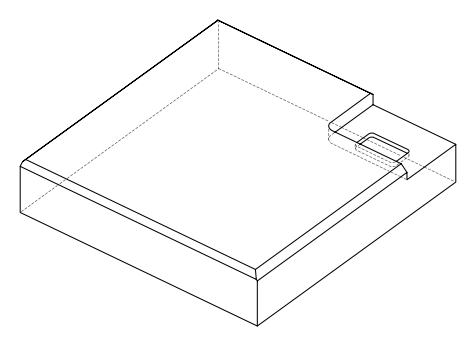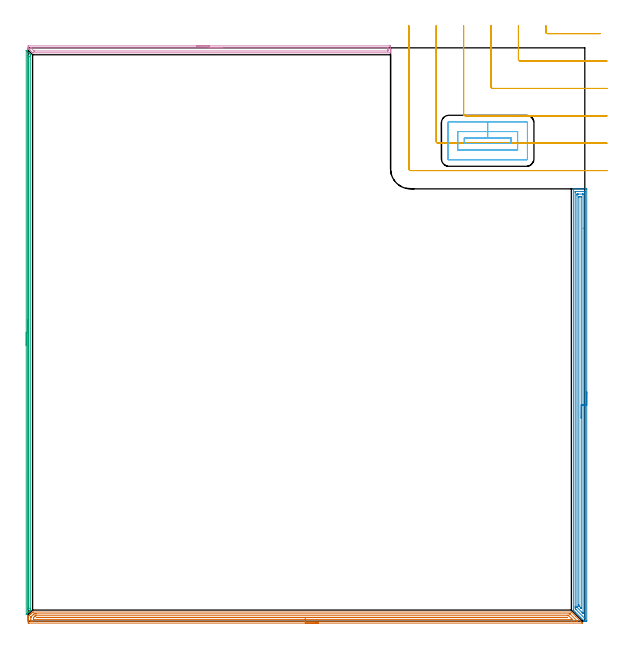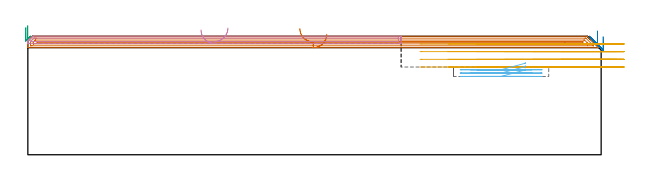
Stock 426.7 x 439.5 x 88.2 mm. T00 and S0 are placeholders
(PLAN: 6 operations, 2 tool changes, 46.8 min)
(1 AREA_MILL | FG_CHAMFER_SURFACE | UGT0205_001 | 13.58 min | 15418 mm3)
(2 AREA_MILL_1 | FG_CHAMFER_SURFACE_1 | UGT0205_001 | 10.73 min | 17627 mm3)
(3 AREA_MILL_2 | FG_CHAMFER_SURFACE_2 | UGT0205_001 | 7.01 min | 2678 mm3)
(4 AREA_MILL_3 | FG_CHAMFER_SURFACE_3 | UGT0205_001 | 4.62 min | 4161 mm3)
(5 MILL_CORNER_NOTCH_RECTANGULAR | CORNER_NOTCH_RECTANGULAR | UGT0201_006 | Follow Part, ap 7, ae 75% | 8.19 min | 366748 mm3)
(6 MILL_RECTANGULAR_POCKET | POCKET_RECTANGULAR_STRAIGHT | NXT0201_013 | Follow Part, ap 2.5, ae 75% | 2.62 min | 19547 mm3)
(TOOL UGT0205_001 | Chamfer Mill 20 x 3 x 45 deg. | D20 FL50 Z2)
(TOOL UGT0201_006 | End Mill 28 mm | D28 FL25 Z2)
(TOOL NXT0201_013 | ENDMILL 10mm | D10 FL30 Z4)
(OP 1 AREA_MILL)
G17 G21 G94 G90
T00 M6
G54
G17 G0 G90 X222.45 Y-1.5 S1061 M3
G43 Z98.2 H0
Z89.7
G94 G1 X222.412 Z88.828 F250.
X222.298 Z87.963
X222.109 Z87.112
X221.847 Z86.28
X221.513 Z85.474
X221.11 Z84.7
X220.642 Z83.964
X220.11 Z83.272
X219.521 Z82.629
X218.878 Z82.04
X218.186 Z81.508
X217.45 Z81.04
X216.676 Z80.637
X215.87 Z80.303
X215.038 Z80.041
X214.187 Z79.852
X213.322 Z79.738
X212.45 Z79.7
X0.624
X0.294 Y-1.497 Z79.701
X0.01 Y-1.493 Z79.703
X0. Y-1.176 Z80.02
Y0.569 Z81.763
Y1.096 Z82.292
Y1.441 Z82.637
Y1.968 Z83.164
Y2.314 Z83.509
Y3.277 Z84.477
X0.01 Y3.602 Z84.801
X0.026 Y3.622 Z84.821
X0.177 Y3.777 Z84.977
X0.747 Y4.349 Z85.546
X1.331 Y4.931 Z86.131
X1.911 Y5.512 Z86.71
X2.203 Y5.803 Z87.003
X2.859 Y6.459 Z87.658
X3.4 Y7.001 Z88.199
X4.138 Y7. Z88.2
X416.235
X416.387 Y7.004 Z88.195
X416.486 Y6.915 Z88.112
X419.778 Y3.622 Z84.822
X424.141 Y-0.74 Z80.456
X424.276 Y-0.875 Z80.323
X424.438 Y-1.037 Z80.161
X424.578 Y-1.176 Z80.02
X424.723 Y-1.322 Z79.876
X424.877 Y-1.476 Z79.722
X424.889 Y-1.496 Z79.701
X424.888 Y-1.499 Z79.699
X424.832 Y-1.5 Z79.7
X424.723
X212.45
Y-0.086 Z81.114
X3.082
X2.412 Y-0.084 Z81.116
X2.185 Y-0.083 Z81.117
X2.057 Y-0.079 Z81.121
X2.009 Y-0.071 Z81.129
X2.007 Y-0.044 Z81.156
X2.002 Y0.097 Z81.297
X2. Y0.569 Z81.769
Y0.971 Z82.171
Y2.715 Z83.915
X2.001 Y2.951 Z84.151
X2.005 Y3.068 Z84.268
X2.01 Y3.126 Z84.326
X2.015 Y3.154 Z84.354
X2.043 Y3.186 Z84.386
X2.222 Y3.371 Z84.571
X2.412 Y3.562 Z84.762
X2.663 Y3.813 Z85.013
X3.78 Y4.931 Z86.131
X3.988 Y5.137 Z86.337
X4.199 Y5.347 Z86.547
X4.435 Y5.573 Z86.773
X5.093 Y5.582 Z86.782
X5.317 Y5.584 Z86.784
X5.987 Y5.586 Z86.786
X6.21
X414.668 Y5.585 Z86.785
X415.338 Y5.58 Z86.78
X415.355 Y5.579 Z86.779
X415.375 Y5.564 Z86.764
X415.422 Y5.524 Z86.724
X415.511 Y5.438 Z86.638
X420.381 Y0.569 Z81.769
X420.701 Y0.248 Z81.448
X420.988 Y-0.048 Z81.152
X421.014 Y-0.076 Z81.124
X420.991 Y-0.079 Z81.121
X420.895 Y-0.082 Z81.118
X420.701 Y-0.085 Z81.115
X416.567 Y-0.086 Z81.114
X212.45
Y1.328 Z82.528
X4.314 Y1.329 Z82.529
X4.199 Y1.33 Z82.53
X4.084 Y1.333 Z82.533
X4.015 Y1.335 Z82.535
X4.01 Y1.377 Z82.577
X4.005 Y1.441 Z82.641
X4.001 Y1.635 Z82.835
Y2.314 Z83.514
X4.003 Y2.505 Z83.705
X4.01 Y2.699 Z83.899
X4.199 Y2.898 Z84.098
X4.344 Y3.045 Z84.245
X4.485 Y3.186 Z84.386
X5.227 Y3.928 Z85.128
X5.358 Y4.059 Z85.259
X5.428 Y4.126 Z85.326
X5.459 Y4.153 Z85.353
X5.473 Y4.162 Z85.362
X5.525 Y4.165 Z85.365
X5.755 Y4.17 Z85.37
X5.871 Y4.171 Z85.371
X413.551
X414.336 Y4.164 Z85.364
X414.359 Y4.141 Z85.341
X416.232 Y2.269 Z83.469
X417.056 Y1.441 Z82.641
X417.126 Y1.366 Z82.566
X417.138 Y1.335 Z82.535
X417.126 Y1.334 Z82.534
X416.347 Y1.329 Z82.529
X212.45 Y1.328 Z82.528
Y2.743 Z83.943
X7.32
X6.881 Y2.749 Z83.949
X6.774 Y2.752 Z83.952
X6.866 Y2.756 Z83.956
X6.881 Y2.757 Z83.957
X413.097 Y2.756 Z83.956
X413.111 Y2.755 Z83.955
X413.12 Y2.75 Z83.95
X413.109 Y2.745 Z83.945
X413.096 Y2.744 Z83.944
X399.732 Y2.743 Z83.943
X212.45
X211.578 Z83.981
X210.714 Z84.095
X209.862 Z84.283
X209.03 Z84.546
X208.224 Z84.88
X207.45 Z85.282
X206.714 Z85.751
X206.022 Z86.282
X205.379 Z86.872
X204.79 Z87.515
X204.259 Z88.207
X203.79 Z88.943
X203.387 Z89.716
X203.053 Z90.522
X202.791 Z91.354
X202.602 Z92.206
X202.488 Z93.071
X202.45 Z93.943
G0 Z98.2
M5
M2
(OP 2 AREA_MILL_1)
G17 G21 G94 G90
T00 M6
G54
G17 G0 G90 X428.2 Y175.7 S1061 M3
G43 Z98.2 H0
Z87.9
G94 G1 Y175.662 Z87.028 F250.
Y175.548 Z86.163
Y175.359 Z85.312
Y175.097 Z84.48
Y174.763 Z83.674
Y174.36 Z82.9
Y173.892 Z82.164
Y173.36 Z81.472
Y172.771 Z80.829
Y172.128 Z80.24
Y171.436 Z79.708
Y170.7 Z79.24
Y169.926 Z78.837
Y169.12 Z78.503
Y168.288 Z78.241
Y167.436 Z78.052
Y166.572 Z77.938
Y165.7 Z77.9
Y0.429
X428.196 Y0.159 Z77.904
X428.191 Y0.003 Z77.905
X428.165 Y0.001 Z77.931
X427.856 Y0. Z78.239
X427.235 Z78.865
X426.793 Z79.307
X426.537 Z79.556
X426.416 Y0.001 Z79.673
X426.397 Y0.01 Z79.693
X426.371 Y0.024 Z79.719
X426.279 Y0.119 Z79.817
X426.24 Y0.159 Z79.857
X419.561 Y6.838 Z86.538
X418.244 Y8.155 Z87.854
X418.209 Y8.19 Z87.89
X417.972 Y8.429 Z88.124
X417.903 Y8.505 Z88.189
X417.9 Y8.636 Z88.2
Y331.241
X417.902 Y331.39 Z88.188
X418.02 Y331.397 Z88.072
X418.145 Y331.4 Z87.954
X418.497 Z87.602
X419.118 Z86.977
X421.176 Z84.921
X421.739 Z84.355
X422.332 Z83.764
X427.856 Z78.241
X428.142 Y331.396 Z77.956
X428.192 Y331.39 Z77.905
X428.199 Y331.337 Z77.899
X428.2 Y330.795 Z77.9
Y165.7
X426.786 Z79.314
X426.785 Y2.39 Z79.315
X426.783 Y2.187 Z79.317
X426.78 Y2.088 Z79.32
X426.779 Y2.083 Z79.321
X426.764 Y2.093 Z79.336
X426.734 Y2.12 Z79.366
X426.46 Y2.39 Z79.64
X419.992 Y8.859 Z86.108
X419.328 Y9.529 Z86.772
X419.317 Y10.218 Z86.783
X419.316 Y10.421 Z86.784
X419.314 Y11.113 Z86.786
X419.315 Y328.809 Z86.785
X419.316 Y329.01 Z86.784
X419.32 Y329.355 Z86.78
X419.321 Y329.39 Z86.779
X419.382 Y329.393 Z86.718
X419.483 Y329.397 Z86.617
X419.611 Y329.4 Z86.489
X426.602 Y329.399 Z79.498
X426.739 Y329.393 Z79.361
X426.764 Y329.39 Z79.336
X426.779 Y329.382 Z79.321
X426.781 Y329.353 Z79.319
X426.784 Y329.212 Z79.316
X426.785 Y329.01 Z79.315
X426.786 Y328.318 Z79.314
Y165.7
X425.372 Z80.728
X425.371 Y6.712 Z80.729
X425.367 Y5.959 Z80.733
X425.366 Y5.954 Z80.734
X425.347 Y5.959 Z80.753
X425.235 Y6.068 Z80.866
X424.447 Y6.852 Z81.653
X420.866 Y10.434 Z85.234
X420.761 Y10.547 Z85.339
X420.737 Y10.573 Z85.363
X420.734 Y10.707 Z85.366
X420.731 Y10.894 Z85.369
X420.728 Y11.454 Z85.372
X420.729 Y326.473 Z85.371
X420.733 Y327.225 Z85.367
X420.734 Y327.359 Z85.366
X420.743 Y327.39 Z85.357
X420.781 Y327.393 Z85.319
X420.866 Y327.396 Z85.234
X421.569 Y327.4 Z84.531
X421.739 Z84.361
X425.064 Z81.036
X425.235 Y327.399 Z80.866
X425.291 Y327.398 Z80.809
X425.337 Y327.394 Z80.763
X425.361 Y327.391 Z80.739
X425.365 Y327.364 Z80.735
X425.369 Y327.225 Z80.731
X425.371 Y327.086 Z80.729
X425.372 Y301.234 Z80.728
Y165.7
X423.957 Z82.143
Y9.872
X423.956 Y9.83 Z82.144
X423.955 Y9.808 Z82.145
X423.932 Y9.827 Z82.168
X423.641 Y10.11 Z82.459
X423.487 Y10.262 Z82.613
X422.437 Y11.314 Z83.663
X422.253 Y11.508 Z83.847
X422.149 Y11.619 Z83.951
X422.147 Y11.675 Z83.953
X422.145 Y11.792 Z83.955
X422.143 Y12.206 Z83.957
Y12.687
Y325.028
X422.145 Y325.189 Z83.955
X422.148 Y325.317 Z83.952
X422.151 Y325.39 Z83.949
X422.653 Y325.4 Z83.447
X423.527 Z82.573
X423.895 Y325.393 Z82.205
X423.94 Y325.39 Z82.16
X423.951 Y325.385 Z82.149
X423.953 Y325.372 Z82.147
X423.956 Y325.32 Z82.144
X423.957 Y325.271 Z82.143
Y324.96
Y165.7
Y164.828 Z82.181
Y163.964 Z82.295
Y163.112 Z82.483
Y162.28 Z82.746
Y161.474 Z83.08
Y160.7 Z83.482
Y159.964 Z83.951
Y159.272 Z84.482
Y158.629 Z85.072
Y158.04 Z85.715
Y157.508 Z86.407
Y157.04 Z87.143
Y156.637 Z87.916
Y156.303 Z88.722
Y156.041 Z89.554
Y155.852 Z90.406
Y155.738 Z91.271
Y155.7 Z92.143
G0 Z98.2
M5
M2
(OP 3 AREA_MILL_2)
G17 G21 G94 G90
T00 M6
G54
G17 G0 G90 X-1.5 Y211.35 S1061 M3
G43 Z98.2 H0
Z94.8
G94 G1 Y211.388 Z93.928 F250.
Y211.502 Z93.064
Y211.691 Z92.212
Y211.953 Z91.38
Y212.287 Z90.574
Y212.69 Z89.8
Y213.159 Z89.064
Y213.69 Z88.372
Y214.279 Z87.729
Y214.922 Z87.14
Y215.614 Z86.608
Y216.35 Z86.14
Y217.124 Z85.737
Y217.93 Z85.403
Y218.762 Z85.141
Y219.614 Z84.952
Y220.478 Z84.838
Y221.35 Z84.8
X-1.499 Y437.583 Z84.799
X-1.495 Y437.584 Z84.803
X-1.485 Y437.583 Z84.813
X-1.426 Y437.526 Z84.873
X0.745 Y435.355 Z87.045
X1.077 Y435.025 Z87.373
X1.515 Y434.585 Z87.815
X1.791 Y434.309 Z88.088
X1.895 Y434.202 Z88.191
X1.896 Y434.188 Z88.193
X1.9 Y433.416 Z88.2
Y9.284
X1.896 Y8.512 Z88.193
X1.895 Y8.498 Z88.191
X1.791 Y8.391 Z88.088
X1.515 Y8.112 Z87.81
X1.345 Y7.944 Z87.643
X1.248 Y7.847 Z87.546
X0.346 Y6.945 Z86.644
X-0.441 Y6.158 Z85.858
X-1.346 Y5.254 Z84.954
X-1.493 Y5.119 Z84.806
X-1.5 Y5.263 Z84.8
Y221.35
X-0.086 Z86.214
X-0.085 Y433.416 Z86.215
X-0.083 Y433.645 Z86.217
X-0.081 Y433.701 Z86.219
X-0.08 Y433.715 Z86.22
X-0.069 Y433.707 Z86.231
X-0.014 Y433.658 Z86.286
X0.232 Y433.416 Z86.532
X0.435 Y433.207 Z86.735
X0.467 Y433.171 Z86.767
X0.479 Y433.148 Z86.779
X0.481 Y433.115 Z86.781
X0.484 Y432.97 Z86.784
X0.486 Y432.679 Z86.786
Y432.523
Y10.177
X0.485 Y10.037 Z86.785
X0.481 Y9.738 Z86.781
X0.479 Y9.59 Z86.779
X0.467 Y9.529 Z86.767
X0.434 Y9.492 Z86.734
X0.233 Y9.284 Z86.533
X0.07 Y9.122 Z86.37
X-0.007 Y9.048 Z86.293
X-0.071 Y8.99 Z86.229
X-0.079 Y9.121 Z86.221
X-0.082 Y9.284 Z86.218
X-0.085 Y9.741 Z86.215
X-0.086 Y10.021 Z86.214
Y221.35
Y222.222 Z86.252
Y223.087 Z86.366
Y223.938 Z86.555
Y224.77 Z86.817
Y225.576 Z87.151
Y226.35 Z87.554
Y227.086 Z88.023
Y227.778 Z88.554
Y228.421 Z89.143
Y229.01 Z89.786
Y229.542 Z90.478
Y230.01 Z91.214
Y230.413 Z91.988
Y230.747 Z92.794
Y231.009 Z93.626
Y231.198 Z94.478
Y231.312 Z95.343
Y231.35 Z96.214
G0 Z98.2
M5
M2
(OP 4 AREA_MILL_3)
G17 G21 G94 G90
T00 M6
G54
G17 G0 G90 X128.9 Y441. S1061 M3
G43 Z98.2 H0
Z92.9
G94 G1 X128.938 Z92.028 F250.
X129.052 Z91.164
X129.241 Z90.312
X129.503 Z89.48
X129.837 Z88.674
X130.24 Z87.9
X130.708 Z87.164
X131.24 Z86.472
X131.829 Z85.829
X132.472 Z85.24
X133.164 Z84.708
X133.9 Z84.24
X134.674 Z83.837
X135.48 Z83.503
X136.312 Z83.241
X137.163 Z83.052
X138.028 Z82.938
X138.9 Z82.9
X276.745
X277.197 Y440.999 Z82.901
X277.644 Y440.994 Z82.903
X277.79 Y440.991 Z82.905
X277.8 Y440.553 Z83.343
Y438.791 Z85.103
Y438.218 Z85.678
Y437.909 Z85.987
Y437.337 Z86.559
Y437.028 Z86.867
Y436.41 Z87.489
Y436.147 Z87.752
X277.799 Y436.012 Z87.887
X277.79 Y435.706 Z88.193
X277.644 Y435.7 Z88.2
X4.171
X3.411 Y435.703 Z88.193
X3.396 Y435.705 Z88.191
X3.279 Y435.82 Z88.077
X1.629 Y437.469 Z86.427
X1.495 Y437.604 Z86.294
X1.327 Y437.772 Z86.126
X1.188 Y437.909 Z85.986
X1.049 Y438.05 Z85.848
X0.892 Y438.207 Z85.69
X0.748 Y438.35 Z85.546
X0.602 Y438.496 Z85.401
X0.456 Y438.642 Z85.255
X0.307 Y438.791 Z85.105
X0.156 Y438.943 Z84.955
X0.005 Y439.09 Z84.798
X0.002 Y439.095 Z84.794
X0. Y439.099 Z84.79
Y439.242 Z84.651
Y439.474 Z84.425
Y439.935 Z83.964
Y440.553 Z83.342
Y440.861 Z83.035
X0.002 Y440.991 Z82.905
X0.156 Y441. Z82.9
X138.9
Y439.586 Z84.314
X275.413 Y439.585 Z84.315
X275.502 Y439.584 Z84.316
X275.774 Y439.579 Z84.321
X275.79 Y439.491 Z84.409
X275.797 Y439.293 Z84.607
X275.799 Y438.791 Z85.109
X275.8 Y438.409 Z85.491
X275.799 Y437.909 Z85.991
X275.798 Y437.53 Z86.37
X275.79 Y437.146 Z86.754
X275.782 Y437.12 Z86.78
X275.764 Y437.119 Z86.781
X275.715 Y437.116 Z86.784
X275.614 Y437.115 Z86.785
X275.413 Y437.114 Z86.786
X4.977
X4.574 Y437.117 Z86.783
X4.474 Y437.119 Z86.781
X4.452 Y437.121 Z86.779
X4.425 Y437.137 Z86.763
X4.357 Y437.2 Z86.7
X4.171 Y437.379 Z86.521
X2.387 Y439.164 Z84.736
X2.076 Y439.483 Z84.417
X2.016 Y439.546 Z84.354
X2.011 Y439.574 Z84.326
X2.071 Y439.579 Z84.321
X2.387 Y439.584 Z84.316
X2.475 Y439.585 Z84.315
X138.9 Y439.586 Z84.314
X139.772 Z84.352
X140.636 Z84.466
X141.488 Z84.655
X142.32 Z84.917
X143.126 Z85.251
X143.9 Z85.654
X144.636 Z86.123
X145.328 Z86.654
X145.971 Z87.243
X146.56 Z87.886
X147.091 Z88.578
X147.56 Z89.314
X147.963 Z90.088
X148.297 Z90.894
X148.559 Z91.726
X148.748 Z92.578
X148.862 Z93.443
X148.9 Z94.314
G0 Z98.2
M5
M2
(OP 5 MILL_CORNER_NOTCH_RECTANGULAR)
G17 G21 G94 G90
T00 M6
G54
G17 G0 G90 X396.8 Y456.5 S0 M3
G43 Z98.2 H0
Z82.475
G94 G1 Y453.5 F250.
Y451.792 F500.
G3 X398.192 Y450.4 R1.4
G1 X435.486
X438.486 F250.
G0 Z98.2
X375.8 Y456.5
Z82.475
G1 Y453.5
Y430.792 F500.
G3 X377.192 Y429.4 R1.4
G1 X440.7
X443.7 F250.
G0 Z98.2
X354.8 Y456.5
Z82.475
G1 Y453.5
Y409.793 F500.
G3 X356.193 Y408.4 R1.4
G1 X440.7
X443.7 F250.
G0 Z98.2
X333.8 Y456.5
Z82.475
G1 Y453.5
Y388.793 F500.
G3 X335.193 Y387.4 R1.4
G1 X440.7
X443.7 F250.
G0 Z98.2
X312.8 Y456.5
Z82.475
G1 Y453.5
Y367.794 F500.
G3 X314.194 Y366.4 R1.4
G1 X440.7
X443.7 F250.
G0 Z98.2
X291.8 Y456.5
Z82.475
G1 Y453.5
Y346.794 F500.
G3 X293.194 Y345.4 R1.4
G1 X440.7
X443.7 F250.
G0 Z98.2
X396.8 Y456.5
Z76.75
G1 Y453.5
Y451.792 F500.
G3 X398.192 Y450.4 R1.4
G1 X435.486
X438.486 F250.
G0 Z98.2
X375.8 Y456.5
Z76.75
G1 Y453.5
Y430.792 F500.
G3 X377.192 Y429.4 R1.4
G1 X440.7
X443.7 F250.
G0 Z98.2
X354.8 Y456.5
Z76.75
G1 Y453.5
Y409.793 F500.
G3 X356.193 Y408.4 R1.4
G1 X440.7
X443.7 F250.
G0 Z98.2
X333.8 Y456.5
Z76.75
G1 Y453.5
Y388.793 F500.
G3 X335.193 Y387.4 R1.4
G1 X440.7
X443.7 F250.
G0 Z98.2
X312.8 Y456.5
Z76.75
G1 Y453.5
Y367.794 F500.
G3 X314.194 Y366.4 R1.4
G1 X440.7
X443.7 F250.
G0 Z98.2
X291.8 Y456.5
Z76.75
G1 Y453.5
Y346.794 F500.
G3 X293.194 Y345.4 R1.4
G1 X440.7
X443.7 F250.
G0 Z98.2
X396.8 Y456.5
Z71.025
G1 Y453.5
Y451.792 F500.
G3 X398.192 Y450.4 R1.4
G1 X435.486
X438.486 F250.
G0 Z98.2
X375.8 Y456.5
Z71.025
G1 Y453.5
Y430.792 F500.
G3 X377.192 Y429.4 R1.4
G1 X440.7
X443.7 F250.
G0 Z98.2
X354.8 Y456.5
Z71.025
G1 Y453.5
Y409.793 F500.
G3 X356.193 Y408.4 R1.4
G1 X440.7
X443.7 F250.
G0 Z98.2
X333.8 Y456.5
Z71.025
G1 Y453.5
Y388.793 F500.
G3 X335.193 Y387.4 R1.4
G1 X440.7
X443.7 F250.
G0 Z98.2
X312.8 Y456.5
Z71.025
G1 Y453.5
Y367.794 F500.
G3 X314.194 Y366.4 R1.4
G1 X440.7
X443.7 F250.
G0 Z98.2
X291.8 Y456.5
Z71.025
G1 Y453.5
Y346.794 F500.
G3 X293.194 Y345.4 R1.4
G1 X440.7
X443.7 F250.
G0 Z98.2
X396.8 Y456.5
Z65.3
G1 Y453.5
Y451.792 F500.
G3 X398.192 Y450.4 R1.4
G1 X435.486
X438.486 F250.
G0 Z98.2
X375.8 Y456.5
Z65.3
G1 Y453.5
Y430.792 F500.
G3 X377.192 Y429.4 R1.4
G1 X440.7
X443.7 F250.
G0 Z98.2
X354.8 Y456.5
Z65.3
G1 Y453.5
Y409.793 F500.
G3 X356.193 Y408.4 R1.4
G1 X440.7
X443.7 F250.
G0 Z98.2
X333.8 Y456.5
Z65.3
G1 Y453.5
Y388.793 F500.
G3 X335.193 Y387.4 R1.4
G1 X440.7
X443.7 F250.
G0 Z98.2
X312.8 Y456.5
Z65.3
G1 Y453.5
Y367.794 F500.
G3 X314.194 Y366.4 R1.4
G1 X440.7
X443.7 F250.
G0 Z98.2
X291.8 Y456.5
Z65.3
G1 Y453.5
Y346.794 F500.
G3 X293.194 Y345.4 R1.4
G1 X440.7
X443.7 F250.
G0 Z98.2
M5
M2
(OP 6 MILL_RECTANGULAR_POCKET)
G17 G21 G94 G90
T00 M6
G54
G17 G0 G90 X370.2 Y367.755 S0 M3
G43 Z98.2 H0
Z68.775
G94 G1 Y370.3 Z68.093 F250.
X352.25 Z63.283
X334.3 F500.
Y366.2
X370.2
Y370.3
X352.25
Y375.3
X329.3
Y361.2
X375.2
Y375.3
X352.25
Y382.8
X322.5
G3 X321.8 Y382.1 R0.7
G1 Y354.4
G3 X322.5 Y353.7 R0.7
G1 X382.
G3 X382.7 Y354.4 R0.7
G1 Y382.1
G3 X382. Y382.8 R0.7
G1 X352.25
X351.25
G0 X370.2 Y367.755 Z66.283
G1 Y370.3 Z65.601 F250.
X352.25 Z60.792
X334.3 F500.
Y366.2
X370.2
Y370.3
X352.25
Y375.3
X329.3
Y361.2
X375.2
Y375.3
X352.25
Y382.8
X322.5
G3 X321.8 Y382.1 R0.7
G1 Y354.4
G3 X322.5 Y353.7 R0.7
G1 X382.
G3 X382.7 Y354.4 R0.7
G1 Y382.1
G3 X382. Y382.8 R0.7
G1 X352.25
X351.25
G0 X370.2 Y367.755 Z63.792
G1 Y370.3 Z63.11 F250.
X352.25 Z58.3
X334.3 F500.
Y366.2
X370.2
Y370.3
X352.25
Y375.3
X329.3
Y361.2
X375.2
Y375.3
X352.25
Y382.8
X322.5
G3 X321.8 Y382.1 R0.7
G1 Y354.4
G3 X322.5 Y353.7 R0.7
G1 X382.
G3 X382.7 Y354.4 R0.7
G1 Y382.1
G3 X382. Y382.8 R0.7
G1 X352.25
X351.25
G0 Z98.2
M5
M2
